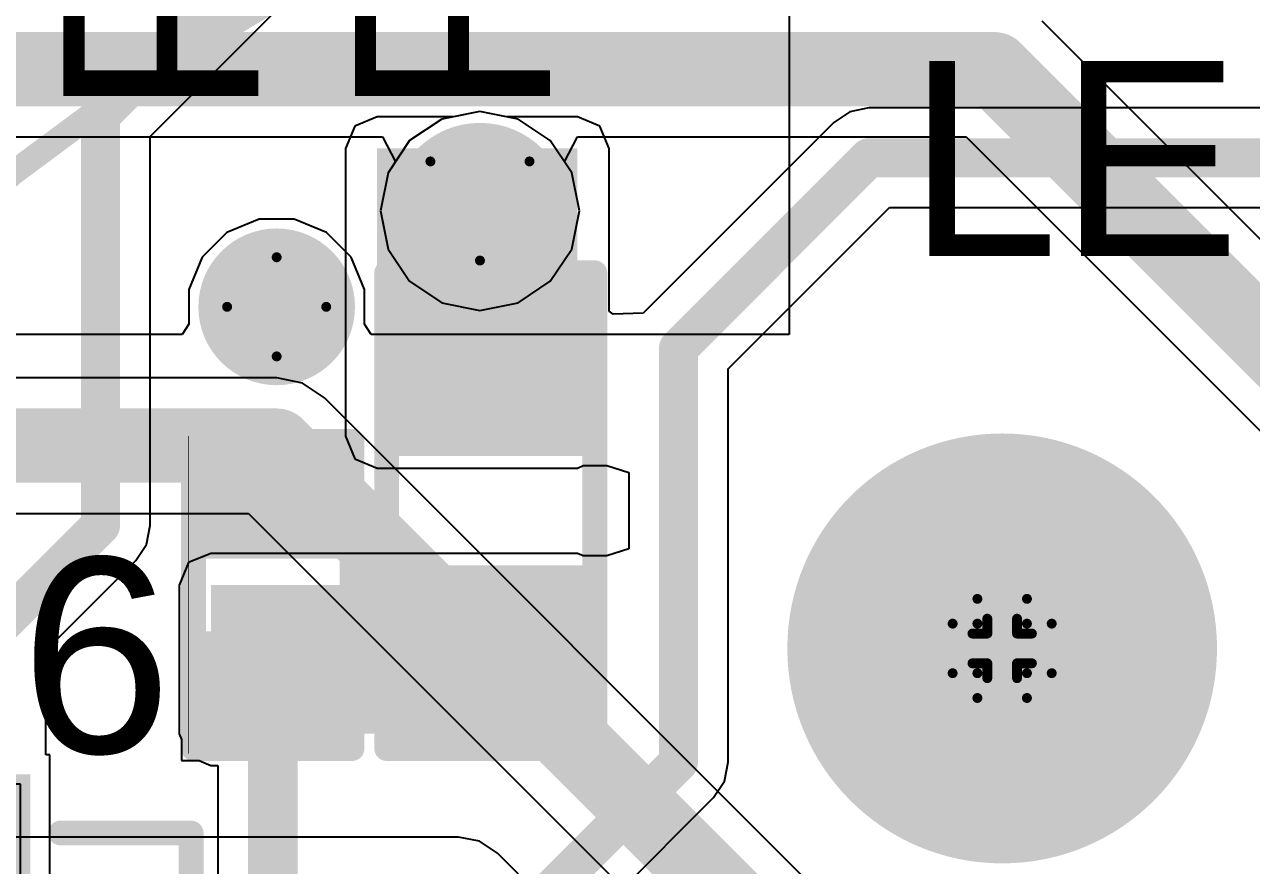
# Model space of a CAD drawing. Header units: inches. Extents: x -3 to 423, y -3 to 110.
# Drawn here: x 19.83 to 26.12, y 72.06 to 76.37 of the extents above; entities that cross this region are included whole.
import ezdxf

# ---------------------------------------------------------------- set-up
doc = ezdxf.new("R2010")
doc.units = ezdxf.units.IN
for name, color, linetype in [('Bottom Layer', 5, 'Continuous'), ('Bottom Overlay', 54, 'Continuous'), ('Bottom Solder', 6, 'Continuous'), ('Drill Drawing', 1, 'Continuous'), ('Mid Layer', 16, 'Continuous'), ('Mid Layer 2', 76, 'Continuous'), ('Multi-Layer', 9, 'Continuous'), ('Pad Holes', 156, 'Continuous'), ('Top Layer', 1, 'Continuous'), ('Top Overlay', 2, 'Continuous'), ('Top Paste', 8, 'Continuous'), ('Top Solder', 216, 'Continuous'), ('Via Holes', 16, 'Continuous')]:
    doc.layers.add(name, color=color, linetype=linetype)
doc.styles.add('Arial', font='', dxfattribs={"height": 0.2})
doc.styles.get('Arial').set_extended_font_data('Arial')

# ---------------------------------------------------------------- blocks, each defined once
blk = doc.blocks.new('DGH256Q2R7_B_2')
at = {"layer": 'Bottom Layer'}
h = blk.add_hatch(color=5, dxfattribs=at)
edge = h.paths.add_edge_path()
edge.add_arc((3.75, 0), 1, 0, 360)
at = {"layer": 'Bottom Solder'}
h = blk.add_hatch(color=6, dxfattribs=at)
edge = h.paths.add_edge_path()
edge.add_arc((3.75, 0), 1.1016, 0, 360)
at = {"layer": 'Mid Layer'}
h = blk.add_hatch(color=16, dxfattribs=at)
edge = h.paths.add_edge_path()
edge.add_arc((3.75, 0), 1, 0, 360)
at = {"layer": 'Mid Layer 2'}
h = blk.add_hatch(color=76, dxfattribs=at)
edge = h.paths.add_edge_path()
edge.add_arc((3.75, 0), 1, 0, 360)
at = {"layer": 'Multi-Layer'}
h = blk.add_hatch(color=9, dxfattribs=at)
edge = h.paths.add_edge_path()
edge.add_arc((3.75, 0), 1, 0, 360)
at = {"layer": 'Pad Holes'}
h = blk.add_hatch(color=7, dxfattribs=at)
edge = h.paths.add_edge_path()
edge.add_arc((3.75, 0), 0.51, 0, 360)
at = {"layer": 'Top Layer'}
h = blk.add_hatch(color=1, dxfattribs=at)
edge = h.paths.add_edge_path()
edge.add_arc((3.75, 0), 1, 0, 360)
at = {"layer": 'Top Solder'}
h = blk.add_hatch(color=216, dxfattribs=at)
edge = h.paths.add_edge_path()
edge.add_arc((3.75, 0), 1.1016, 0, 360)
at = {"layer": 'Bottom Overlay'}
blk.add_lwpolyline([(8, 0, 0.127, 0.127, 1), (-8, 0, 0.127, 0.127, 1)], format="xyseb", close=True, dxfattribs=at)
blk = doc.blocks.new('24_QFN__4_5__10')
at = {"layer": 'Top Layer'}
for points in [[(-0.875, 2.7501), (-0.875, 2.0501), (-1.125, 2.0501), (-1.125, 2.7501)], [(-0.375, 2.7501), (-0.375, 2.0501), (-0.625, 2.0501), (-0.625, 2.7501)], [(0.125, 2.7501), (0.125, 2.0501), (-0.125, 2.0501), (-0.125, 2.7501)], [(0.625, 2.7501), (0.625, 2.0501), (0.375, 2.0501), (0.375, 2.7501)], [(1.125, 2.7501), (1.125, 2.0501), (0.875, 2.0501), (0.875, 2.7501)], [(1.325, 1.825), (1.325, -1.825), (-1.325, -1.825), (-1.325, 1.825)], [(-1.5499, 1.625), (-1.5499, 1.375), (-2.2499, 1.375), (-2.2499, 1.625)], [(2.2499, 1.625), (2.2499, 1.375), (1.5499, 1.375), (1.5499, 1.625)], [(-1.5499, 1.125), (-1.5499, 0.875), (-2.2499, 0.875), (-2.2499, 1.125)], [(2.2499, 1.125), (2.2499, 0.875), (1.5499, 0.875), (1.5499, 1.125)], [(-1.5499, 0.625), (-1.5499, 0.375), (-2.2499, 0.375), (-2.2499, 0.625)], [(2.2499, 0.625), (2.2499, 0.375), (1.5499, 0.375), (1.5499, 0.625)], [(-1.5499, 0.125), (-1.5499, -0.125), (-2.2499, -0.125), (-2.2499, 0.125)], [(2.2499, 0.125), (2.2499, -0.125), (1.5499, -0.125), (1.5499, 0.125)], [(-1.5499, -0.375), (-1.5499, -0.625), (-2.2499, -0.625), (-2.2499, -0.375)], [(2.2499, -0.375), (2.2499, -0.625), (1.5499, -0.625), (1.5499, -0.375)], [(-1.5499, -0.875), (-1.5499, -1.125), (-2.2499, -1.125), (-2.2499, -0.875)], [(2.2499, -0.875), (2.2499, -1.125), (1.5499, -1.125), (1.5499, -0.875)], [(-1.5499, -1.375), (-1.5499, -1.625), (-2.2499, -1.625), (-2.2499, -1.375)], [(2.2499, -1.375), (2.2499, -1.625), (1.5499, -1.625), (1.5499, -1.375)], [(-0.875, -2.0501), (-0.875, -2.7501), (-1.125, -2.7501), (-1.125, -2.0501)], [(-0.375, -2.0501), (-0.375, -2.7501), (-0.625, -2.7501), (-0.625, -2.0501)], [(0.125, -2.0501), (0.125, -2.7501), (-0.125, -2.7501), (-0.125, -2.0501)], [(0.625, -2.0501), (0.625, -2.7501), (0.375, -2.7501), (0.375, -2.0501)], [(1.125, -2.0501), (1.125, -2.7501), (0.875, -2.7501), (0.875, -2.0501)]]:
    blk.add_hatch(color=1, dxfattribs=at).paths.add_polyline_path(points)
at = {"layer": 'Top Solder'}
for points in [[(-0.825, 2.8001), (-0.825, 2.0001), (-1.175, 2.0001), (-1.175, 2.8001)], [(-0.325, 2.8001), (-0.325, 2.0001), (-0.675, 2.0001), (-0.675, 2.8001)], [(0.175, 2.8001), (0.175, 2.0001), (-0.175, 2.0001), (-0.175, 2.8001)], [(0.675, 2.8001), (0.675, 2.0001), (0.325, 2.0001), (0.325, 2.8001)], [(1.175, 2.8001), (1.175, 2.0001), (0.825, 2.0001), (0.825, 2.8001)], [(1.375, 1.875), (1.375, -1.875), (-1.375, -1.875), (-1.375, 1.875)], [(-1.4999, 1.675), (-1.4999, 1.325), (-2.2999, 1.325), (-2.2999, 1.675)], [(2.2999, 1.675), (2.2999, 1.325), (1.4999, 1.325), (1.4999, 1.675)], [(-1.4999, 1.175), (-1.4999, 0.825), (-2.2999, 0.825), (-2.2999, 1.175)], [(2.2999, 1.175), (2.2999, 0.825), (1.4999, 0.825), (1.4999, 1.175)], [(-1.4999, 0.675), (-1.4999, 0.325), (-2.2999, 0.325), (-2.2999, 0.675)], [(2.2999, 0.675), (2.2999, 0.325), (1.4999, 0.325), (1.4999, 0.675)], [(-1.4999, 0.175), (-1.4999, -0.175), (-2.2999, -0.175), (-2.2999, 0.175)], [(2.2999, 0.175), (2.2999, -0.175), (1.4999, -0.175), (1.4999, 0.175)], [(-1.4999, -0.325), (-1.4999, -0.675), (-2.2999, -0.675), (-2.2999, -0.325)], [(2.2999, -0.325), (2.2999, -0.675), (1.4999, -0.675), (1.4999, -0.325)], [(-1.4999, -0.825), (-1.4999, -1.175), (-2.2999, -1.175), (-2.2999, -0.825)], [(2.2999, -0.825), (2.2999, -1.175), (1.4999, -1.175), (1.4999, -0.825)], [(-1.4999, -1.325), (-1.4999, -1.675), (-2.2999, -1.675), (-2.2999, -1.325)], [(2.2999, -1.325), (2.2999, -1.675), (1.4999, -1.675), (1.4999, -1.325)], [(-0.825, -2.0001), (-0.825, -2.8001), (-1.175, -2.8001), (-1.175, -2.0001)], [(-0.325, -2.0001), (-0.325, -2.8001), (-0.675, -2.8001), (-0.675, -2.0001)], [(0.175, -2.0001), (0.175, -2.8001), (-0.175, -2.8001), (-0.175, -2.0001)], [(0.675, -2.0001), (0.675, -2.8001), (0.325, -2.8001), (0.325, -2.0001)], [(1.175, -2.0001), (1.175, -2.8001), (0.825, -2.8001), (0.825, -2.0001)]]:
    blk.add_hatch(color=216, dxfattribs=at).paths.add_polyline_path(points)
at = {"layer": 'Top Overlay'}
for points in [[(-2, 2.5, 0.127, 0.127, 0), (-2, 1.8305, 0.127, 0.127, 0)], [(-2, 2.5, 0.127, 0.127, 0), (-1.3305, 2.5, 0.127, 0.127, 0)], [(1.3305, 2.5, 0.127, 0.127, 0), (2, 2.5, 0.127, 0.127, 0)], [(2, 2.5, 0.127, 0.127, 0), (2, 1.8305, 0.127, 0.127, 0)], [(-2.5095, 1.627, 0.127, 0.127, 0), (-2.5095, 1.373, 0.127, 0.127, 0)], [(-2.5095, 1.627, 0.127, 0.127, 0), (-2.3825, 1.5, 0.127, 0.127, 0)], [(-2.3825, 1.5, 0.127, 0.127, 0), (-2.5095, 1.373, 0.127, 0.127, 0)], [(-2, -1.8305, 0.127, 0.127, 0), (-2, -2.5, 0.127, 0.127, 0)], [(2, -1.8305, 0.127, 0.127, 0), (2, -2.5, 0.127, 0.127, 0)], [(-2, -2.5, 0.127, 0.127, 0), (-1.3305, -2.5, 0.127, 0.127, 0)], [(1.3305, -2.5, 0.127, 0.127, 0), (2, -2.5, 0.127, 0.127, 0)]]:
    blk.add_lwpolyline(points, format="xyseb", dxfattribs=at)
for points in [[(-2.0317, 2.5, 0.0635, 0.0635, 1), (-1.9682, 2.5, 0.0635, 0.0635, 1)], [(-2.0317, 2.5, 0.0635, 0.0635, 1), (-1.9682, 2.5, 0.0635, 0.0635, 1)], [(-1.3623, 2.5, 0.0635, 0.0635, 1), (-1.2988, 2.5, 0.0635, 0.0635, 1)], [(1.2988, 2.5, 0.0635, 0.0635, 1), (1.3623, 2.5, 0.0635, 0.0635, 1)], [(1.9682, 2.5, 0.0635, 0.0635, 1), (2.0317, 2.5, 0.0635, 0.0635, 1)], [(1.9682, 2.5, 0.0635, 0.0635, 1), (2.0317, 2.5, 0.0635, 0.0635, 1)], [(-2.0317, 1.8305, 0.0635, 0.0635, 1), (-1.9682, 1.8305, 0.0635, 0.0635, 1)], [(1.9682, 1.8305, 0.0635, 0.0635, 1), (2.0317, 1.8305, 0.0635, 0.0635, 1)], [(-2.5413, 1.627, 0.0635, 0.0635, 1), (-2.4778, 1.627, 0.0635, 0.0635, 1)], [(-2.5413, 1.627, 0.0635, 0.0635, 1), (-2.4778, 1.627, 0.0635, 0.0635, 1)], [(-2.4143, 1.5, 0.0635, 0.0635, 1), (-2.3508, 1.5, 0.0635, 0.0635, 1)], [(-2.4143, 1.5, 0.0635, 0.0635, 1), (-2.3508, 1.5, 0.0635, 0.0635, 1)], [(-2.5413, 1.373, 0.0635, 0.0635, 1), (-2.4778, 1.373, 0.0635, 0.0635, 1)], [(-2.5413, 1.373, 0.0635, 0.0635, 1), (-2.4778, 1.373, 0.0635, 0.0635, 1)], [(-2.0317, -1.8305, 0.0635, 0.0635, 1), (-1.9682, -1.8305, 0.0635, 0.0635, 1)], [(1.9682, -1.8305, 0.0635, 0.0635, 1), (2.0317, -1.8305, 0.0635, 0.0635, 1)], [(-2.0317, -2.5, 0.0635, 0.0635, 1), (-1.9682, -2.5, 0.0635, 0.0635, 1)], [(-2.0317, -2.5, 0.0635, 0.0635, 1), (-1.9682, -2.5, 0.0635, 0.0635, 1)], [(-1.3623, -2.5, 0.0635, 0.0635, 1), (-1.2988, -2.5, 0.0635, 0.0635, 1)], [(1.2988, -2.5, 0.0635, 0.0635, 1), (1.3623, -2.5, 0.0635, 0.0635, 1)], [(1.9682, -2.5, 0.0635, 0.0635, 1), (2.0317, -2.5, 0.0635, 0.0635, 1)], [(1.9682, -2.5, 0.0635, 0.0635, 1), (2.0317, -2.5, 0.0635, 0.0635, 1)]]:
    blk.add_lwpolyline(points, format="xyseb", close=True, dxfattribs=at)
at = {"layer": 'Top Paste'}
for p, q in [((-0.875, 2.75), (-1.125, 2.75)), ((-1.125, 2.75), (-1.125, 2.05)), ((-0.875, 2.05), (-0.875, 2.75)), ((-0.3751, 2.75), (-0.6251, 2.75)), ((-0.6251, 2.75), (-0.6251, 2.05)), ((-0.3751, 2.05), (-0.3751, 2.75)), ((0.125, 2.75), (-0.125, 2.75)), ((-0.125, 2.75), (-0.125, 2.05)), ((0.125, 2.05), (0.125, 2.75)), ((0.6249, 2.75), (0.3749, 2.75)), ((0.3749, 2.75), (0.3749, 2.05)), ((0.6249, 2.05), (0.6249, 2.75)), ((1.125, 2.75), (0.875, 2.75)), ((0.875, 2.75), (0.875, 2.05)), ((1.125, 2.05), (1.125, 2.75)), ((-1.125, 2.05), (-0.875, 2.05)), ((-0.6251, 2.05), (-0.3751, 2.05)), ((-0.125, 2.05), (0.125, 2.05)), ((0.3749, 2.05), (0.6249, 2.05)), ((0.875, 2.05), (1.125, 2.05)), ((-1.55, 1.6249), (-2.25, 1.6249)), ((-2.25, 1.6249), (-2.25, 1.3749)), ((-1.55, 1.3749), (-1.55, 1.6249)), ((-1.1, 1.6), (-1.1, -1.6)), ((1.1, 1.6), (-1.1, 1.6)), ((1.1, -1.6), (1.1, 1.6)), ((2.25, 1.6249), (1.55, 1.6249)), ((1.55, 1.6249), (1.55, 1.3749)), ((2.25, 1.3749), (2.25, 1.6249)), ((-2.25, 1.3749), (-1.55, 1.3749)), ((1.55, 1.3749), (2.25, 1.3749)), ((-1.55, 1.125), (-2.25, 1.125)), ((-2.25, 1.125), (-2.25, 0.875)), ((-1.55, 0.875), (-1.55, 1.125)), ((2.25, 1.125), (1.55, 1.125)), ((1.55, 1.125), (1.55, 0.875)), ((2.25, 0.875), (2.25, 1.125)), ((-2.25, 0.875), (-1.55, 0.875)), ((1.55, 0.875), (2.25, 0.875)), ((-2.25, 0.6249), (-2.25, 0.3749)), ((-1.55, 0.6249), (-2.25, 0.6249)), ((-1.55, 0.3749), (-1.55, 0.6249)), ((1.55, 0.6249), (1.55, 0.3749)), ((2.25, 0.6249), (1.55, 0.6249)), ((2.25, 0.3749), (2.25, 0.6249)), ((-2.25, 0.3749), (-1.55, 0.3749)), ((1.55, 0.3749), (2.25, 0.3749)), ((-1.55, 0.125), (-2.25, 0.125)), ((-2.25, 0.125), (-2.25, -0.125)), ((-1.55, -0.125), (-1.55, 0.125)), ((2.25, 0.125), (1.55, 0.125)), ((1.55, 0.125), (1.55, -0.125)), ((2.25, -0.125), (2.25, 0.125)), ((-2.25, -0.125), (-1.55, -0.125)), ((1.55, -0.125), (2.25, -0.125)), ((-2.25, -0.3751), (-2.25, -0.6251)), ((-1.55, -0.3751), (-2.25, -0.3751)), ((-1.55, -0.6251), (-1.55, -0.3751)), ((1.55, -0.3751), (1.55, -0.6251)), ((2.25, -0.3751), (1.55, -0.3751)), ((2.25, -0.6251), (2.25, -0.3751)), ((-2.25, -0.6251), (-1.55, -0.6251)), ((1.55, -0.6251), (2.25, -0.6251)), ((-1.55, -0.875), (-2.25, -0.875)), ((-2.25, -0.875), (-2.25, -1.125)), ((-1.55, -1.125), (-1.55, -0.875)), ((1.55, -0.875), (1.55, -1.125)), ((2.25, -0.875), (1.55, -0.875)), ((2.25, -1.125), (2.25, -0.875)), ((-2.25, -1.125), (-1.55, -1.125)), ((1.55, -1.125), (2.25, -1.125)), ((-2.25, -1.3751), (-2.25, -1.6251)), ((-1.55, -1.3751), (-2.25, -1.3751)), ((-1.55, -1.6251), (-1.55, -1.3751)), ((1.55, -1.3751), (1.55, -1.6251)), ((2.25, -1.3751), (1.55, -1.3751)), ((2.25, -1.6251), (2.25, -1.3751)), ((-2.25, -1.6251), (-1.55, -1.6251)), ((-1.1, -1.6), (1.1, -1.6)), ((1.55, -1.6251), (2.25, -1.6251)), ((-0.875, -2.05), (-1.125, -2.05)), ((-1.125, -2.05), (-1.125, -2.75)), ((-0.875, -2.75), (-0.875, -2.05)), ((-0.3751, -2.05), (-0.6251, -2.05)), ((-0.6251, -2.05), (-0.6251, -2.75)), ((-0.3751, -2.75), (-0.3751, -2.05)), ((0.125, -2.05), (-0.125, -2.05)), ((-0.125, -2.05), (-0.125, -2.75)), ((0.125, -2.75), (0.125, -2.05)), ((0.3749, -2.05), (0.3749, -2.75)), ((0.6249, -2.05), (0.3749, -2.05)), ((0.6249, -2.75), (0.6249, -2.05)), ((0.875, -2.05), (0.875, -2.75)), ((1.125, -2.05), (0.875, -2.05)), ((1.125, -2.75), (1.125, -2.05)), ((-1.125, -2.75), (-0.875, -2.75)), ((-0.6251, -2.75), (-0.3751, -2.75)), ((-0.125, -2.75), (0.125, -2.75)), ((0.3749, -2.75), (0.6249, -2.75)), ((0.875, -2.75), (1.125, -2.75))]:
    blk.add_line(p, q, dxfattribs=at)
blk = doc.blocks.new('R___0402_26')
at = {"layer": 'Top Layer'}
for points in [[(-0.6985, -0.3175), (-0.6985, 0.3175), (-0.2413, 0.3175), (-0.2413, -0.3175)], [(0.2413, -0.3175), (0.2413, 0.3175), (0.6985, 0.3175), (0.6985, -0.3175)]]:
    blk.add_hatch(color=1, dxfattribs=at).paths.add_polyline_path(points)
at = {"layer": 'Top Paste'}
for points in [[(-0.6985, -0.3175), (-0.6985, 0.3175), (-0.2413, 0.3175), (-0.2413, -0.3175)], [(0.2413, -0.3175), (0.2413, 0.3175), (0.6985, 0.3175), (0.6985, -0.3175)]]:
    blk.add_hatch(color=8, dxfattribs=at).paths.add_polyline_path(points)
at = {"layer": 'Top Solder'}
for points in [[(-0.7535, -0.3725), (-0.7535, 0.3725), (-0.1863, 0.3725), (-0.1863, -0.3725)], [(0.1863, -0.3725), (0.1863, 0.3725), (0.7535, 0.3725), (0.7535, -0.3725)]]:
    blk.add_hatch(color=216, dxfattribs=at).paths.add_polyline_path(points)
at = {"layer": 'Top Overlay'}
for points in [[(-0.7874, -0.4064, 0.127, 0.127, 0), (-0.7874, 0.4064, 0.127, 0.127, 0)], [(0.7874, 0.4064, 0.127, 0.127, 0), (-0.7874, 0.4064, 0.127, 0.127, 0)], [(0.7874, -0.4064, 0.127, 0.127, 0), (0.7874, 0.4064, 0.127, 0.127, 0)], [(0.7874, -0.4064, 0.127, 0.127, 0), (-0.7874, -0.4064, 0.127, 0.127, 0)], [(0.8128, -0.4318, 0.00323, 0.00323, 0), (-0.8128, -0.4318, 0.00323, 0.00323, 0)]]:
    blk.add_lwpolyline(points, format="xyseb", dxfattribs=at)
for points in [[(-0.8191, 0.4064, 0.0635, 0.0635, 1), (-0.7556, 0.4064, 0.0635, 0.0635, 1)], [(-0.8191, 0.4064, 0.0635, 0.0635, 1), (-0.7556, 0.4064, 0.0635, 0.0635, 1)], [(0.7556, 0.4064, 0.0635, 0.0635, 1), (0.8191, 0.4064, 0.0635, 0.0635, 1)], [(0.7556, 0.4064, 0.0635, 0.0635, 1), (0.8191, 0.4064, 0.0635, 0.0635, 1)], [(-0.8191, -0.4064, 0.0635, 0.0635, 1), (-0.7556, -0.4064, 0.0635, 0.0635, 1)], [(-0.8191, -0.4064, 0.0635, 0.0635, 1), (-0.7556, -0.4064, 0.0635, 0.0635, 1)], [(0.7556, -0.4064, 0.0635, 0.0635, 1), (0.8191, -0.4064, 0.0635, 0.0635, 1)], [(0.7556, -0.4064, 0.0635, 0.0635, 1), (0.8191, -0.4064, 0.0635, 0.0635, 1)], [(-0.8136, -0.4318, 0.00161, 0.00161, 1), (-0.812, -0.4318, 0.00161, 0.00161, 1)], [(0.812, -0.4318, 0.00161, 0.00161, 1), (0.8136, -0.4318, 0.00161, 0.00161, 1)]]:
    blk.add_lwpolyline(points, format="xyseb", close=True, dxfattribs=at)
blk = doc.blocks.new('R___0603_28')
at = {"layer": 'Top Layer'}
for points in [[(-0.381, 0.4445), (-0.381, -0.4445), (-1.143, -0.4445), (-1.143, 0.4445)], [(1.143, 0.4445), (1.143, -0.4445), (0.381, -0.4445), (0.381, 0.4445)]]:
    blk.add_hatch(color=1, dxfattribs=at).paths.add_polyline_path(points)
at = {"layer": 'Top Paste'}
for points in [[(-0.381, 0.4445), (-0.381, -0.4445), (-1.143, -0.4445), (-1.143, 0.4445)], [(1.143, 0.4445), (1.143, -0.4445), (0.381, -0.4445), (0.381, 0.4445)]]:
    blk.add_hatch(color=8, dxfattribs=at).paths.add_polyline_path(points)
at = {"layer": 'Top Solder'}
for points in [[(-0.2794, 0.5461), (-0.2794, -0.5461), (-1.2446, -0.5461), (-1.2446, 0.5461)], [(1.2446, 0.5461), (1.2446, -0.5461), (0.2794, -0.5461), (0.2794, 0.5461)]]:
    blk.add_hatch(color=216, dxfattribs=at).paths.add_polyline_path(points)
at = {"layer": 'Top Overlay'}
for points in [[(-1.2192, 0.5334, 0.127, 0.127, 0), (-1.2192, -0.5334, 0.127, 0.127, 0)], [(-1.2192, 0.5334, 0.127, 0.127, 0), (1.2192, 0.5334, 0.127, 0.127, 0)], [(1.2192, 0.5334, 0.127, 0.127, 0), (1.2192, -0.5334, 0.127, 0.127, 0)], [(-1.2192, -0.5334, 0.127, 0.127, 0), (1.2192, -0.5334, 0.127, 0.127, 0)]]:
    blk.add_lwpolyline(points, format="xyseb", dxfattribs=at)
for points in [[(-1.25095, 0.5334, 0.0635, 0.0635, 1), (-1.18745, 0.5334, 0.0635, 0.0635, 1)], [(-1.25095, 0.5334, 0.0635, 0.0635, 1), (-1.18745, 0.5334, 0.0635, 0.0635, 1)], [(1.18745, 0.5334, 0.0635, 0.0635, 1), (1.25095, 0.5334, 0.0635, 0.0635, 1)], [(1.18745, 0.5334, 0.0635, 0.0635, 1), (1.25095, 0.5334, 0.0635, 0.0635, 1)], [(-1.25095, -0.5334, 0.0635, 0.0635, 1), (-1.18745, -0.5334, 0.0635, 0.0635, 1)], [(-1.25095, -0.5334, 0.0635, 0.0635, 1), (-1.18745, -0.5334, 0.0635, 0.0635, 1)], [(1.18745, -0.5334, 0.0635, 0.0635, 1), (1.25095, -0.5334, 0.0635, 0.0635, 1)], [(1.18745, -0.5334, 0.0635, 0.0635, 1), (1.25095, -0.5334, 0.0635, 0.0635, 1)]]:
    blk.add_lwpolyline(points, format="xyseb", close=True, dxfattribs=at)

msp = doc.modelspace()

# ---------------------------------------------------------------- hatches: boundary and pattern name
at = {"layer": 'Bottom Layer'}
h = msp.add_hatch(color=5, dxfattribs=at)
edge = h.paths.add_edge_path()
edge.add_arc((22.1637, 75.41), 0.35, 0, 360)
h = msp.add_hatch(color=5, dxfattribs=at)
edge = h.paths.add_edge_path()
edge.add_arc((21.1215, 74.9188), 0.3, 0, 360)
at = {"layer": 'Bottom Solder'}
h = msp.add_hatch(color=6, dxfattribs=at)
edge = h.paths.add_edge_path()
edge.add_arc((22.1637, 75.41), 0.4516, 0, 360)
h = msp.add_hatch(color=6, dxfattribs=at)
edge = h.paths.add_edge_path()
edge.add_arc((21.1215, 74.9188), 0.4016, 0, 360)
at = {"layer": 'Mid Layer'}
h = msp.add_hatch(color=16, dxfattribs=at)
edge = h.paths.add_edge_path()
edge.add_arc((22.1637, 75.41), 0.35, 0, 360)
h = msp.add_hatch(color=16, dxfattribs=at)
edge = h.paths.add_edge_path()
edge.add_arc((21.1215, 74.9188), 0.3, 0, 360)
at = {"layer": 'Mid Layer 2'}
h = msp.add_hatch(color=76, dxfattribs=at)
edge = h.paths.add_edge_path()
edge.add_arc((22.1637, 75.41), 0.35, 0, 360)
h = msp.add_hatch(color=76, dxfattribs=at)
edge = h.paths.add_edge_path()
edge.add_arc((21.1215, 74.9188), 0.3, 0, 360)
at = {"layer": 'Top Layer'}
h = msp.add_hatch(color=1, dxfattribs=at)
edge = h.paths.add_edge_path()
edge.add_arc((22.1637, 75.41), 0.35, 0, 360)
for points in [[(21.6366, 74.2552), (22.6637, 74.2552), (22.6637, 75.7305), (21.6366, 75.7305)], [(20.784, 72.7312), (22.6637, 72.7312), (22.6637, 73.4932), (20.784, 73.4932)]]:
    msp.add_hatch(color=1, dxfattribs=at).paths.add_polyline_path(points)
h = msp.add_hatch(color=1, dxfattribs=at)
edge = h.paths.add_edge_path()
edge.add_arc((21.1215, 74.9188), 0.3, 0, 360)
at = {"layer": 'Top Solder'}
h = msp.add_hatch(color=216, dxfattribs=at)
edge = h.paths.add_edge_path()
edge.add_arc((22.1637, 75.41), 0.4516, 0, 360)
h = msp.add_hatch(color=216, dxfattribs=at)
edge = h.paths.add_edge_path()
edge.add_arc((21.1215, 74.9188), 0.4016, 0, 360)
at = {"layer": 'Via Holes'}
h = msp.add_hatch(color=7, dxfattribs=at)
edge = h.paths.add_edge_path()
edge.add_arc((22.1637, 75.41), 0.25, 0, 360)
h = msp.add_hatch(color=7, dxfattribs=at)
edge = h.paths.add_edge_path()
edge.add_arc((21.1215, 74.9188), 0.15, 0, 360)

# ---------------------------------------------------------------- linework, layer by layer
at = {"layer": 'Bottom Layer'}
for p, q in [((27.3195, 74.1088), (25.0463, 76.382)), ((18.9152, 75.7894), (21.6632, 75.7894)), ((21.6632, 75.7894), (21.731, 75.6624)), ((22.5964, 75.6624), (22.6643, 75.7894)), ((22.6643, 75.7894), (24.657, 75.7894)), ((24.657, 75.7894), (26.9302, 73.5161)), ((21.731, 75.6624), (21.6927, 75.605)), ((22.6347, 75.605), (22.5964, 75.6624)), ((21.6927, 75.605), (21.6539, 75.41)), ((22.6735, 75.41), (22.6347, 75.605)), ((21.6539, 75.41), (21.6927, 75.2149)), ((22.6347, 75.2149), (22.6735, 75.41)), ((21.6927, 75.2149), (21.8033, 75.0495)), ((22.5242, 75.0495), (22.6347, 75.2149)), ((21.8033, 75.0495), (21.9686, 74.939)), ((22.3588, 74.939), (22.5242, 75.0495)), ((21.9686, 74.939), (22.1637, 74.9002)), ((22.1637, 74.9002), (22.3588, 74.939)), ((21.1215, 74.5548), (19.3699, 74.5548)), ((21.2543, 74.5284), (21.1215, 74.5548)), ((21.3669, 74.4531), (21.2543, 74.5284)), ((24.2142, 71.6059), (21.3669, 74.4531)), ((19.3699, 73.8605), (20.9776, 73.8605)), ((20.9776, 73.8605), (23.2549, 71.5832)), ((22.0535, 72.2012), (15.779, 72.2012)), ((22.1616, 72.1797), (22.0535, 72.2012)), ((22.0535, 72.2012), (22.0535, 72.2012)), ((22.2532, 72.1185), (22.1616, 72.1797)), ((22.8261, 71.5456), (22.2532, 72.1185))]:
    msp.add_line(p, q, dxfattribs=at)
for points in [[(18.6816, 76.1365, 0.381, 0.381, 0), (24.8008, 76.1365, 0.381, 0.381, 0)], [(24.8008, 76.1365, 0.381, 0.381, 0), (27.1757, 73.7616, 0.381, 0.381, 0)], [(19.0005, 74.2076, 0.381, 0.381, 0), (21.1215, 74.2076, 0.381, 0.381, 0)], [(21.1215, 74.2076, 0.381, 0.381, 0), (24.0704, 71.2587, 0.381, 0.381, 0)]]:
    msp.add_lwpolyline(points, format="xyseb", dxfattribs=at)
for points in [[(24.7055, 76.1365, 0.1905, 0.1905, 1), (24.896, 76.1365, 0.1905, 0.1905, 1)], [(24.7055, 76.1365, 0.1905, 0.1905, 1), (24.896, 76.1365, 0.1905, 0.1905, 1)], [(21.0262, 74.2076, 0.1905, 0.1905, 1), (21.2167, 74.2076, 0.1905, 0.1905, 1)], [(21.0262, 74.2076, 0.1905, 0.1905, 1), (21.2167, 74.2076, 0.1905, 0.1905, 1)]]:
    msp.add_lwpolyline(points, format="xyseb", close=True, dxfattribs=at)
at = {"layer": 'Drill Drawing'}
for points in [[(21.9097, 75.664, 0.0508, 0.0508, 0), (22.4177, 75.664, 0.0508, 0.0508, 0)], [(21.9097, 75.664, 0.0508, 0.0508, 0), (22.1637, 75.156, 0.0508, 0.0508, 0)], [(22.1637, 75.156, 0.0508, 0.0508, 0), (22.4177, 75.664, 0.0508, 0.0508, 0)], [(20.8675, 74.9188, 0.0508, 0.0508, 0), (21.1215, 75.1728, 0.0508, 0.0508, 0)], [(21.1215, 75.1728, 0.0508, 0.0508, 0), (21.3755, 74.9188, 0.0508, 0.0508, 0)], [(20.8675, 74.9188, 0.0508, 0.0508, 0), (21.1215, 74.6648, 0.0508, 0.0508, 0)], [(21.1215, 74.6648, 0.0508, 0.0508, 0), (21.3755, 74.9188, 0.0508, 0.0508, 0)], [(24.7142, 73.2952, 0.0508, 0.0508, 0), (24.7142, 73.4222, 0.0508, 0.0508, 0)], [(24.7142, 73.4222, 0.0508, 0.0508, 0), (24.9682, 73.4222, 0.0508, 0.0508, 0)], [(24.9682, 73.2952, 0.0508, 0.0508, 0), (24.9682, 73.4222, 0.0508, 0.0508, 0)], [(24.5872, 73.0412, 0.0508, 0.0508, 0), (24.5872, 73.2952, 0.0508, 0.0508, 0)], [(24.5872, 73.2952, 0.0508, 0.0508, 0), (24.7142, 73.2952, 0.0508, 0.0508, 0)], [(24.765, 73.2444, 0.0508, 0.0508, 0), (24.765, 73.3206, 0.0508, 0.0508, 0)], [(24.765, 73.3206, 0.0508, 0.0508, 0), (24.9174, 73.3206, 0.0508, 0.0508, 0)], [(24.9174, 73.2444, 0.0508, 0.0508, 0), (24.9174, 73.3206, 0.0508, 0.0508, 0)], [(24.9682, 73.2952, 0.0508, 0.0508, 0), (25.0952, 73.2952, 0.0508, 0.0508, 0)], [(25.0952, 73.0412, 0.0508, 0.0508, 0), (25.0952, 73.2952, 0.0508, 0.0508, 0)], [(24.6888, 73.092, 0.0508, 0.0508, 0), (24.6888, 73.2444, 0.0508, 0.0508, 0)], [(24.6888, 73.2444, 0.0508, 0.0508, 0), (24.765, 73.2444, 0.0508, 0.0508, 0)], [(24.9174, 73.2444, 0.0508, 0.0508, 0), (24.9936, 73.2444, 0.0508, 0.0508, 0)], [(24.9936, 73.092, 0.0508, 0.0508, 0), (24.9936, 73.2444, 0.0508, 0.0508, 0)], [(24.6888, 73.092, 0.0508, 0.0508, 0), (24.765, 73.092, 0.0508, 0.0508, 0)], [(24.765, 73.0158, 0.0508, 0.0508, 0), (24.765, 73.092, 0.0508, 0.0508, 0)], [(24.9174, 73.092, 0.0508, 0.0508, 0), (24.9936, 73.092, 0.0508, 0.0508, 0)], [(24.9174, 73.0158, 0.0508, 0.0508, 0), (24.9174, 73.092, 0.0508, 0.0508, 0)], [(24.5872, 73.0412, 0.0508, 0.0508, 0), (24.7142, 73.0412, 0.0508, 0.0508, 0)], [(24.7142, 72.9142, 0.0508, 0.0508, 0), (24.7142, 73.0412, 0.0508, 0.0508, 0)], [(24.765, 73.0158, 0.0508, 0.0508, 0), (24.9174, 73.0158, 0.0508, 0.0508, 0)], [(24.9682, 73.0412, 0.0508, 0.0508, 0), (25.0952, 73.0412, 0.0508, 0.0508, 0)], [(24.9682, 72.9142, 0.0508, 0.0508, 0), (24.9682, 73.0412, 0.0508, 0.0508, 0)], [(24.7142, 72.9142, 0.0508, 0.0508, 0), (24.9682, 72.9142, 0.0508, 0.0508, 0)]]:
    msp.add_lwpolyline(points, format="xyseb", dxfattribs=at)
for points in [[(21.897, 75.664, 0.0254, 0.0254, 1), (21.9224, 75.664, 0.0254, 0.0254, 1)], [(21.897, 75.664, 0.0254, 0.0254, 1), (21.9224, 75.664, 0.0254, 0.0254, 1)], [(22.405, 75.664, 0.0254, 0.0254, 1), (22.4304, 75.664, 0.0254, 0.0254, 1)], [(22.405, 75.664, 0.0254, 0.0254, 1), (22.4304, 75.664, 0.0254, 0.0254, 1)], [(21.1088, 75.1728, 0.0254, 0.0254, 1), (21.1342, 75.1728, 0.0254, 0.0254, 1)], [(21.1088, 75.1728, 0.0254, 0.0254, 1), (21.1342, 75.1728, 0.0254, 0.0254, 1)], [(22.151, 75.156, 0.0254, 0.0254, 1), (22.1764, 75.156, 0.0254, 0.0254, 1)], [(22.151, 75.156, 0.0254, 0.0254, 1), (22.1764, 75.156, 0.0254, 0.0254, 1)], [(20.8548, 74.9188, 0.0254, 0.0254, 1), (20.8802, 74.9188, 0.0254, 0.0254, 1)], [(20.8548, 74.9188, 0.0254, 0.0254, 1), (20.8802, 74.9188, 0.0254, 0.0254, 1)], [(21.3628, 74.9188, 0.0254, 0.0254, 1), (21.3882, 74.9188, 0.0254, 0.0254, 1)], [(21.3628, 74.9188, 0.0254, 0.0254, 1), (21.3882, 74.9188, 0.0254, 0.0254, 1)], [(21.1088, 74.6648, 0.0254, 0.0254, 1), (21.1342, 74.6648, 0.0254, 0.0254, 1)], [(21.1088, 74.6648, 0.0254, 0.0254, 1), (21.1342, 74.6648, 0.0254, 0.0254, 1)], [(24.7015, 73.4222, 0.0254, 0.0254, 1), (24.7269, 73.4222, 0.0254, 0.0254, 1)], [(24.7015, 73.4222, 0.0254, 0.0254, 1), (24.7269, 73.4222, 0.0254, 0.0254, 1)], [(24.9555, 73.4222, 0.0254, 0.0254, 1), (24.9809, 73.4222, 0.0254, 0.0254, 1)], [(24.9555, 73.4222, 0.0254, 0.0254, 1), (24.9809, 73.4222, 0.0254, 0.0254, 1)], [(24.5745, 73.2952, 0.0254, 0.0254, 1), (24.5999, 73.2952, 0.0254, 0.0254, 1)], [(24.5745, 73.2952, 0.0254, 0.0254, 1), (24.5999, 73.2952, 0.0254, 0.0254, 1)], [(24.7015, 73.2952, 0.0254, 0.0254, 1), (24.7269, 73.2952, 0.0254, 0.0254, 1)], [(24.7015, 73.2952, 0.0254, 0.0254, 1), (24.7269, 73.2952, 0.0254, 0.0254, 1)], [(24.7523, 73.3206, 0.0254, 0.0254, 1), (24.7777, 73.3206, 0.0254, 0.0254, 1)], [(24.7523, 73.3206, 0.0254, 0.0254, 1), (24.7777, 73.3206, 0.0254, 0.0254, 1)], [(24.9047, 73.3206, 0.0254, 0.0254, 1), (24.9301, 73.3206, 0.0254, 0.0254, 1)], [(24.9047, 73.3206, 0.0254, 0.0254, 1), (24.9301, 73.3206, 0.0254, 0.0254, 1)], [(24.9555, 73.2952, 0.0254, 0.0254, 1), (24.9809, 73.2952, 0.0254, 0.0254, 1)], [(24.9555, 73.2952, 0.0254, 0.0254, 1), (24.9809, 73.2952, 0.0254, 0.0254, 1)], [(25.0825, 73.2952, 0.0254, 0.0254, 1), (25.1079, 73.2952, 0.0254, 0.0254, 1)], [(25.0825, 73.2952, 0.0254, 0.0254, 1), (25.1079, 73.2952, 0.0254, 0.0254, 1)], [(24.6761, 73.2444, 0.0254, 0.0254, 1), (24.7015, 73.2444, 0.0254, 0.0254, 1)], [(24.6761, 73.2444, 0.0254, 0.0254, 1), (24.7015, 73.2444, 0.0254, 0.0254, 1)], [(24.7523, 73.2444, 0.0254, 0.0254, 1), (24.7777, 73.2444, 0.0254, 0.0254, 1)], [(24.7523, 73.2444, 0.0254, 0.0254, 1), (24.7777, 73.2444, 0.0254, 0.0254, 1)], [(24.9047, 73.2444, 0.0254, 0.0254, 1), (24.9301, 73.2444, 0.0254, 0.0254, 1)], [(24.9047, 73.2444, 0.0254, 0.0254, 1), (24.9301, 73.2444, 0.0254, 0.0254, 1)], [(24.9809, 73.2444, 0.0254, 0.0254, 1), (25.0063, 73.2444, 0.0254, 0.0254, 1)], [(24.9809, 73.2444, 0.0254, 0.0254, 1), (25.0063, 73.2444, 0.0254, 0.0254, 1)], [(24.6761, 73.092, 0.0254, 0.0254, 1), (24.7015, 73.092, 0.0254, 0.0254, 1)], [(24.6761, 73.092, 0.0254, 0.0254, 1), (24.7015, 73.092, 0.0254, 0.0254, 1)], [(24.7523, 73.092, 0.0254, 0.0254, 1), (24.7777, 73.092, 0.0254, 0.0254, 1)], [(24.7523, 73.092, 0.0254, 0.0254, 1), (24.7777, 73.092, 0.0254, 0.0254, 1)], [(24.9047, 73.092, 0.0254, 0.0254, 1), (24.9301, 73.092, 0.0254, 0.0254, 1)], [(24.9047, 73.092, 0.0254, 0.0254, 1), (24.9301, 73.092, 0.0254, 0.0254, 1)], [(24.9809, 73.092, 0.0254, 0.0254, 1), (25.0063, 73.092, 0.0254, 0.0254, 1)], [(24.9809, 73.092, 0.0254, 0.0254, 1), (25.0063, 73.092, 0.0254, 0.0254, 1)], [(24.5745, 73.0412, 0.0254, 0.0254, 1), (24.5999, 73.0412, 0.0254, 0.0254, 1)], [(24.5745, 73.0412, 0.0254, 0.0254, 1), (24.5999, 73.0412, 0.0254, 0.0254, 1)], [(24.7015, 73.0412, 0.0254, 0.0254, 1), (24.7269, 73.0412, 0.0254, 0.0254, 1)], [(24.7015, 73.0412, 0.0254, 0.0254, 1), (24.7269, 73.0412, 0.0254, 0.0254, 1)], [(24.7523, 73.0158, 0.0254, 0.0254, 1), (24.7777, 73.0158, 0.0254, 0.0254, 1)], [(24.7523, 73.0158, 0.0254, 0.0254, 1), (24.7777, 73.0158, 0.0254, 0.0254, 1)], [(24.9047, 73.0158, 0.0254, 0.0254, 1), (24.9301, 73.0158, 0.0254, 0.0254, 1)], [(24.9047, 73.0158, 0.0254, 0.0254, 1), (24.9301, 73.0158, 0.0254, 0.0254, 1)], [(24.9555, 73.0412, 0.0254, 0.0254, 1), (24.9809, 73.0412, 0.0254, 0.0254, 1)], [(24.9555, 73.0412, 0.0254, 0.0254, 1), (24.9809, 73.0412, 0.0254, 0.0254, 1)], [(25.0825, 73.0412, 0.0254, 0.0254, 1), (25.1079, 73.0412, 0.0254, 0.0254, 1)], [(25.0825, 73.0412, 0.0254, 0.0254, 1), (25.1079, 73.0412, 0.0254, 0.0254, 1)], [(24.7015, 72.9142, 0.0254, 0.0254, 1), (24.7269, 72.9142, 0.0254, 0.0254, 1)], [(24.7015, 72.9142, 0.0254, 0.0254, 1), (24.7269, 72.9142, 0.0254, 0.0254, 1)], [(24.9555, 72.9142, 0.0254, 0.0254, 1), (24.9809, 72.9142, 0.0254, 0.0254, 1)], [(24.9555, 72.9142, 0.0254, 0.0254, 1), (24.9809, 72.9142, 0.0254, 0.0254, 1)]]:
    msp.add_lwpolyline(points, format="xyseb", close=True, dxfattribs=at)
at = {"layer": 'Mid Layer'}
for p, q in [((21.9686, 75.8809), (21.8033, 75.7704)), ((22.1637, 75.9198), (21.9686, 75.8809)), ((22.3588, 75.8809), (22.1637, 75.9198)), ((22.5242, 75.7704), (22.3588, 75.8809)), ((21.8033, 75.7704), (21.6927, 75.605)), ((22.6347, 75.605), (22.5242, 75.7704)), ((21.6927, 75.605), (21.6539, 75.41)), ((22.6735, 75.41), (22.6347, 75.605)), ((21.6539, 75.41), (21.6927, 75.2149)), ((22.6347, 75.2149), (22.6735, 75.41)), ((21.6927, 75.2149), (21.8033, 75.0495)), ((22.5242, 75.0495), (22.6347, 75.2149)), ((21.8033, 75.0495), (21.9686, 74.939)), ((22.3588, 74.939), (22.5242, 75.0495)), ((21.9686, 74.939), (22.1637, 74.9002)), ((22.1637, 74.9002), (22.3588, 74.939))]:
    msp.add_line(p, q, dxfattribs=at)
at = {"layer": 'Mid Layer 2'}
for p, q in [((23.749, 79.0448), (23.749, 74.7776)), ((21.0319, 75.3688), (20.8665, 75.3003)), ((21.211, 75.3688), (21.0319, 75.3688)), ((21.3764, 75.3003), (21.211, 75.3688)), ((20.8665, 75.3003), (20.74, 75.1737)), ((21.5029, 75.1737), (21.3764, 75.3003)), ((20.74, 75.1737), (20.6715, 75.0083)), ((21.5715, 75.0083), (21.5029, 75.1737)), ((20.6715, 75.0083), (20.6715, 74.8293)), ((21.5715, 74.8293), (21.5715, 75.0083)), ((20.6715, 74.8293), (20.6369, 74.7776)), ((21.606, 74.7776), (21.5715, 74.8293)), ((20.6369, 74.7776), (13.5012, 74.7776)), ((23.749, 74.7776), (21.606, 74.7776))]:
    msp.add_line(p, q, dxfattribs=at)
at = {"layer": 'Top Layer'}
for p, q in [((20.4733, 75.792), (21.4902, 76.8089)), ((24.1582, 75.9378), (24.0607, 75.9184)), ((28.2729, 75.9378), (24.1582, 75.9378)), ((21.6366, 75.8928), (21.5218, 75.8453)), ((22.0283, 75.8928), (21.6366, 75.8928)), ((22.1637, 75.9198), (22.0283, 75.8928)), ((22.2991, 75.8928), (22.1637, 75.9198)), ((22.6637, 75.8928), (22.2991, 75.8928)), ((22.7785, 75.8453), (22.6637, 75.8928)), ((24.0607, 75.9184), (23.978, 75.8631)), ((21.5218, 75.8453), (21.4742, 75.7305)), ((22.8261, 75.7305), (22.7785, 75.8453)), ((23.978, 75.8631), (23.0011, 74.8862)), ((20.4733, 73.799), (20.4733, 75.792)), ((21.4742, 75.7305), (21.4742, 74.2552)), ((22.8261, 74.896), (22.8261, 75.7305)), ((23.4362, 74.6004), (24.2638, 75.428)), ((24.2638, 75.428), (28.2729, 75.428)), ((22.8468, 74.8816), (22.8261, 74.896)), ((23.0011, 74.8862), (22.8468, 74.8816)), ((23.4362, 72.5849), (23.4362, 74.6004)), ((21.4742, 74.2552), (21.5218, 74.1404)), ((21.5218, 74.1404), (21.6366, 74.0928)), ((22.6637, 74.0928), (22.6936, 74.1052)), ((22.6936, 74.1052), (22.7994, 74.1052)), ((22.7994, 74.1052), (22.8137, 74.1052)), ((22.8137, 74.1052), (22.9264, 74.0706)), ((21.6366, 74.0928), (22.6637, 74.0928)), ((22.9264, 74.0706), (22.9264, 73.6778)), ((20.4539, 73.7015), (20.4733, 73.799)), ((20.3986, 73.6188), (20.4539, 73.7015)), ((22.9264, 73.6778), (22.8137, 73.6432)), ((19.9379, 73.158), (20.3986, 73.6188)), ((20.6692, 73.608), (20.6216, 73.4932)), ((20.784, 73.6555), (20.6692, 73.608)), ((22.6637, 73.6555), (20.784, 73.6555)), ((22.6936, 73.6432), (22.6637, 73.6555)), ((22.8137, 73.6432), (22.6936, 73.6432)), ((22.8137, 73.6432), (22.8137, 73.6432)), ((20.6216, 73.4932), (20.6216, 72.7312)), ((19.9379, 72.6222), (19.9379, 73.158)), ((20.6216, 72.7312), (20.634, 72.7013)), ((20.634, 72.7013), (20.634, 72.5939)), ((19.958, 72.6222), (19.9379, 72.6222)), ((19.958, 71.6222), (19.958, 72.6222)), ((20.634, 72.5939), (20.7235, 72.5939)), ((20.7235, 72.5939), (20.784, 72.5688)), ((20.784, 72.5688), (20.819, 72.5688)), ((20.819, 72.5688), (20.819, 71.6367)), ((23.4168, 72.4874), (23.4362, 72.5849)), ((23.3615, 72.4047), (23.4168, 72.4874)), ((21.8997, 70.9428), (23.3615, 72.4047))]:
    msp.add_line(p, q, dxfattribs=at)
for points in [[(20.2184, 75.8976, 0.2, 0.2, 0), (21.3846, 77.0638, 0.2, 0.2, 0)], [(20.2184, 73.799, 0.2, 0.2, 0), (20.2184, 75.8976, 0.2, 0.2, 0)], [(23.1813, 74.706, 0.2, 0.2, 0), (24.1582, 75.6829, 0.2, 0.2, 0)], [(24.1582, 75.6829, 0.2, 0.2, 0), (28.7039, 75.6829, 0.2, 0.2, 0)], [(23.1813, 72.5849, 0.2, 0.2, 0), (23.1813, 74.706, 0.2, 0.2, 0)], [(19.683, 73.2636, 0.2, 0.2, 0), (20.2184, 73.799, 0.2, 0.2, 0)], [(21.1015, 71.5197, 0.254, 0.254, 0), (21.1015, 72.9725, 0.254, 0.254, 0)], [(21.3187, 70.7223, 0.2, 0.2, 0), (23.1813, 72.5849, 0.2, 0.2, 0)]]:
    msp.add_lwpolyline(points, format="xyseb", dxfattribs=at)
for points in [[(20.1684, 75.8976, 0.1, 0.1, 1), (20.2684, 75.8976, 0.1, 0.1, 1)], [(20.1684, 75.8976, 0.1, 0.1, 1), (20.2684, 75.8976, 0.1, 0.1, 1)], [(24.1082, 75.6829, 0.1, 0.1, 1), (24.2082, 75.6829, 0.1, 0.1, 1)], [(24.1082, 75.6829, 0.1, 0.1, 1), (24.2082, 75.6829, 0.1, 0.1, 1)], [(23.1313, 74.706, 0.1, 0.1, 1), (23.2313, 74.706, 0.1, 0.1, 1)], [(23.1313, 74.706, 0.1, 0.1, 1), (23.2313, 74.706, 0.1, 0.1, 1)], [(20.1684, 73.799, 0.1, 0.1, 1), (20.2684, 73.799, 0.1, 0.1, 1)], [(20.1684, 73.799, 0.1, 0.1, 1), (20.2684, 73.799, 0.1, 0.1, 1)], [(21.038, 72.9725, 0.127, 0.127, 1), (21.165, 72.9725, 0.127, 0.127, 1)], [(23.1313, 72.5849, 0.1, 0.1, 1), (23.2313, 72.5849, 0.1, 0.1, 1)], [(23.1313, 72.5849, 0.1, 0.1, 1), (23.2313, 72.5849, 0.1, 0.1, 1)]]:
    msp.add_lwpolyline(points, format="xyseb", close=True, dxfattribs=at)

# ---------------------------------------------------------------- block references
for name, p, rotation in [('DGH256Q2R7_B_2', (24.8412, 69.4182), 90), ('R___0603_28', (22.2192, 73.8742), 90), ('R___0402_26', (21.1015, 73.4424), 270), ('24_QFN__4_5__10', (18.183, 70.2223), 90)]:
    msp.add_blockref(name, p, dxfattribs=dict(rotation=rotation))

# ---------------------------------------------------------------- texts
at = {"layer": 'Top Overlay', "style": 'Arial'}
for s, p in [('R48', (21.0279, 75.8852)), ('R46', (22.5222, 75.8852))]:
    msp.add_text(s, height=1, rotation=90, dxfattribs=at).set_placement(p)
for s, p in [('LED4', (24.3538, 75.1795)), ('U6', (18.7984, 72.6328))]:
    msp.add_text(s, height=1, dxfattribs=at).set_placement(p)

doc.saveas('drawing.dxf')
